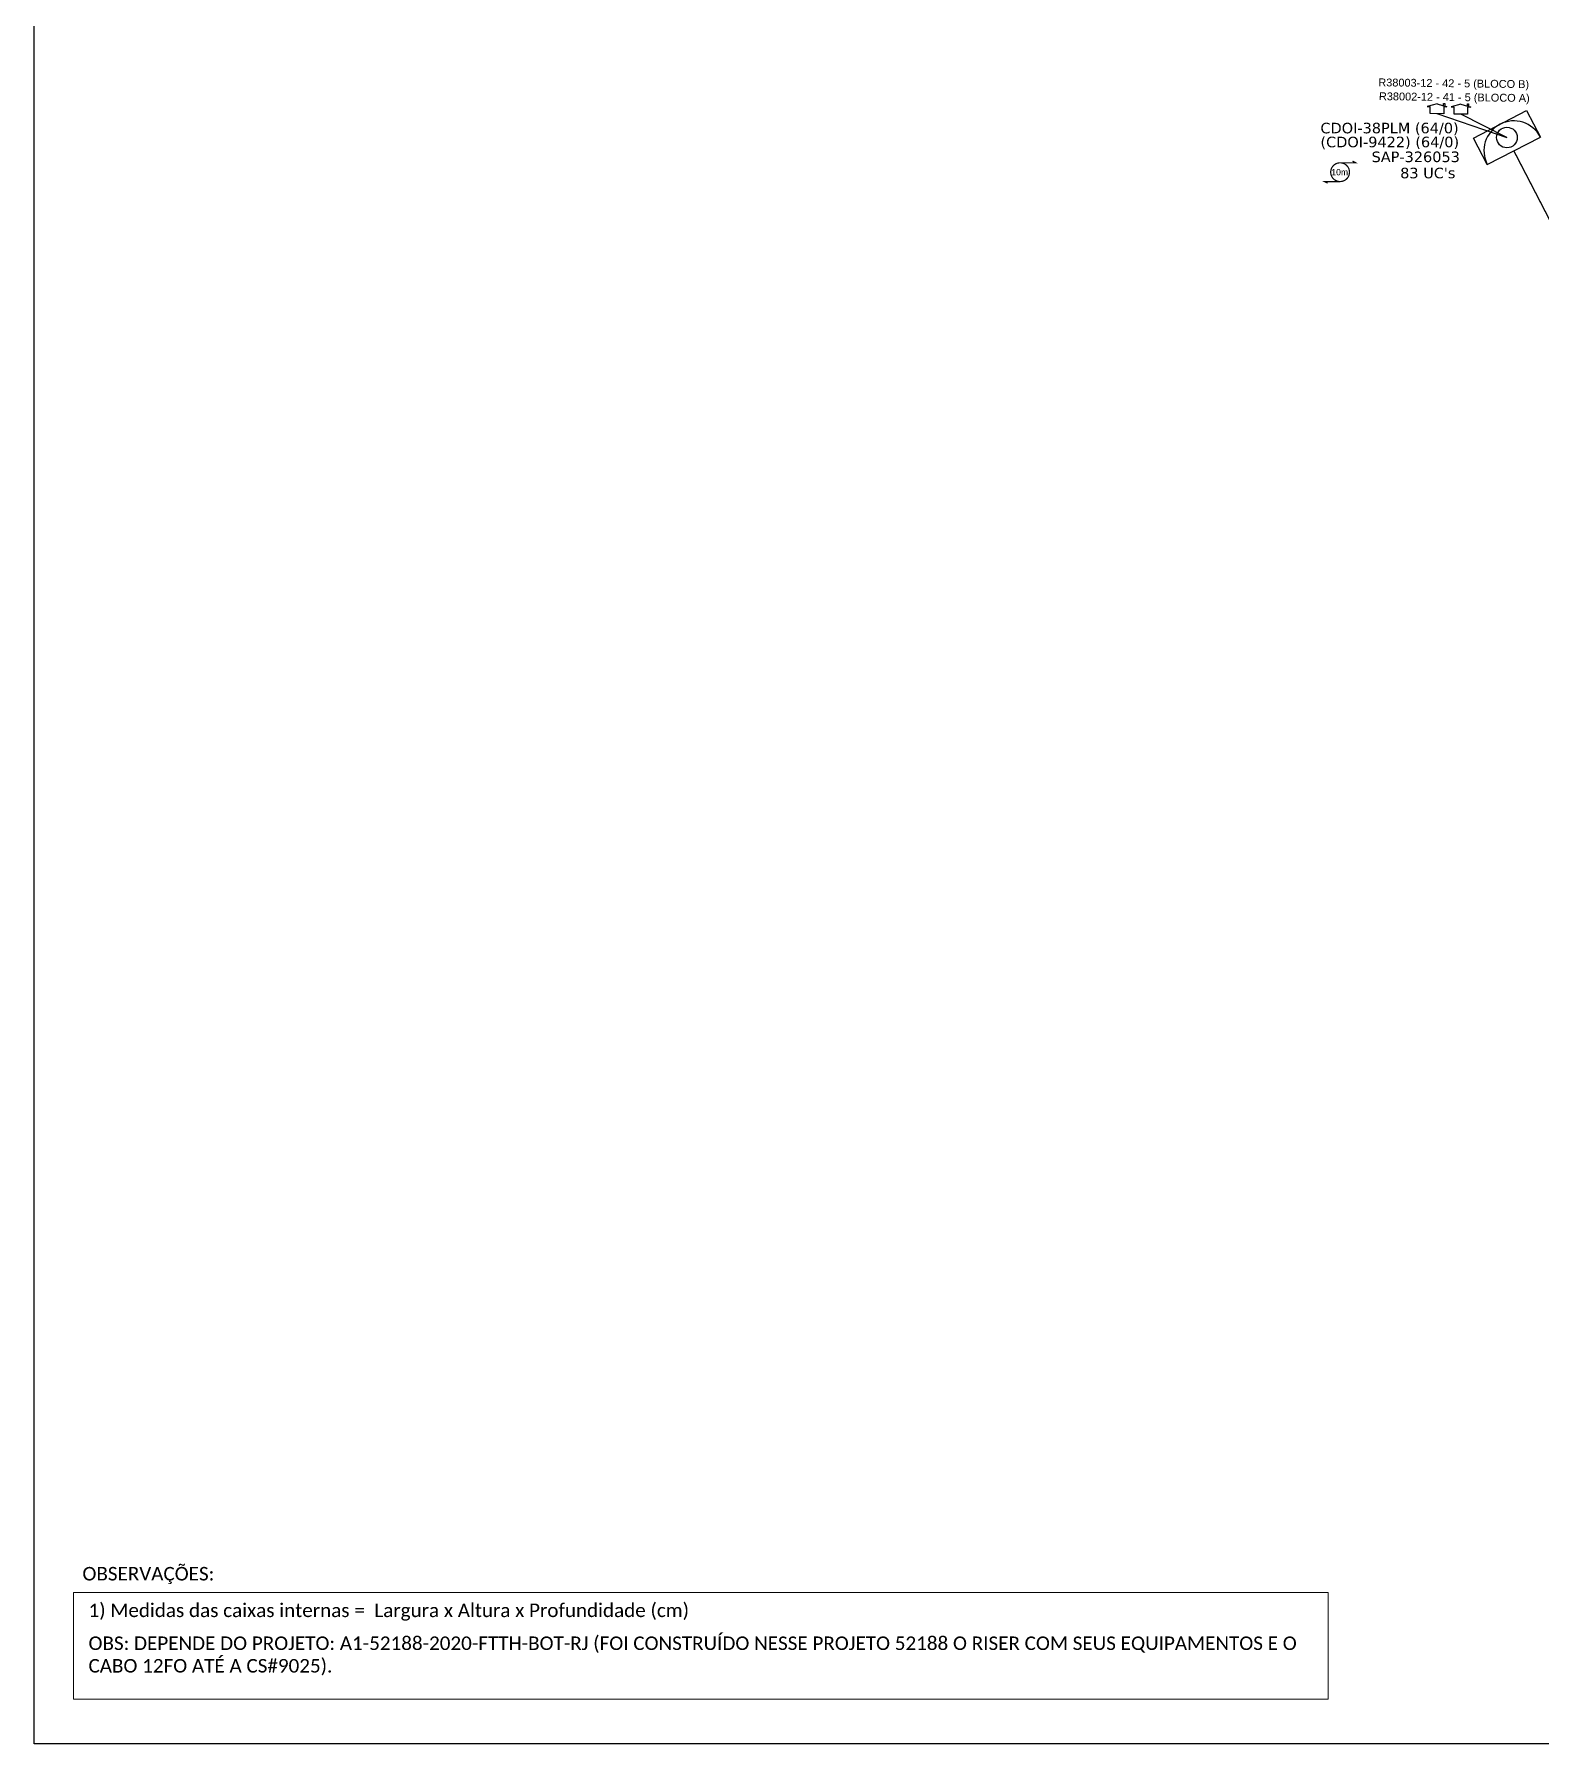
# Model space of a CAD drawing. Header units: millimetres. Extents: x 925 to 2778, y -55 to 541.
# Drawn here: x 924.7 to 1258.8, y -54.6 to 324.5 of the extents above; entities that cross this region are included whole.
import ezdxf
from ezdxf.enums import TextEntityAlignment as Align

# ---------------------------------------------------------------- set-up
doc = ezdxf.new("R2010")
doc.units = ezdxf.units.MM
doc.header["$LTSCALE"] = 3
doc.header["$MEASUREMENT"] = 0
for name, color, linetype in [('CDO_INTERIOR', 1, 'Continuous'), ('LAYOUT', 7, 'Continuous'), ('SURVEYS', 7, 'Continuous'), ('SURVEYS_LEGENDAS', 7, 'Continuous')]:
    doc.layers.add(name, color=color, linetype=linetype)
doc.styles.add('siredit', font='verdana.ttf')
doc.styles.get("Standard").update_dxf_attribs({"font": 'arial.ttf'})
doc.styles.add('WMF-Calibri0', font='CALIBRI.TTF')
doc.linetypes.add('FENCELINE1', pattern='A,0.25,-0.1,[133,ltypeshp.shx,S=0.1,R=0,X=-0.1,Y=0],-0.1,1', length=1.45)

# ---------------------------------------------------------------- blocks, each defined once
blk = doc.blocks.new('A$C0F3E0099')
blk.add_lwpolyline([(2.34, 1.47), (2.49, 1.47)])
at = {"layer": 'SURVEYS'}
for p, q in [((1.4, 1.42), (0, 1.03)), ((0, 1.03), (0.44, 1.03)), ((0.43, 0.02), (0.44, 1.02)), ((2.35, 0), (0.43, 0.02)), ((1.4, 1.42), (2.8, 1)), ((2.34, 1.14), (2.34, 1.47)), ((2.36, 1), (2.35, 0)), ((2.8, 1), (2.36, 1)), ((2.49, 1.47), (2.49, 1.1))]:
    blk.add_line(p, q, dxfattribs=at)

msp = doc.modelspace()

# ---------------------------------------------------------------- linework, layer by layer
at = {"color": 0, "lineweight": 0}
for p, q in [((933.37, -21.05), (1211.62, -21.05)), ((933.37, -44.76), (933.37, -21.05)), ((1211.62, -21.05), (1211.62, -44.76)), ((1211.62, -44.76), (933.37, -44.76))]:
    msp.add_line(p, q, dxfattribs=at)
msp.add_lwpolyline([(924.68, 541.37), (1765.68, 541.37), (1765.68, -54.63), (924.68, -54.63), (924.68, 541.37)])
at = {"color": 4}
for points in [[(1235.73, 306.85), (1251.26, 301.55)], [(1251.26, 301.55), (1241.02, 306.75)]]:
    msp.add_lwpolyline(points, dxfattribs=at)
at = {"color": 5, "linetype": 'FENCELINE1', "ltscale": 3, "const_width": 0.3}
msp.add_lwpolyline([(1265.66, 273.74), (1252.78, 298.61)], dxfattribs=at)
at = {"layer": 'CDO_INTERIOR', "color": 5}
for p, q in [((1243.85, 301.44), (1255.62, 307.55)), ((1255.62, 307.55), (1258.67, 301.66)), ((1246.9, 295.56), (1243.85, 301.44))]:
    msp.add_line(p, q, dxfattribs=at)
msp.add_lwpolyline([(1246.9, 295.56), (1258.67, 301.66)], dxfattribs=at)
msp.add_circle((1251.26, 301.55), 2.29, dxfattribs=at)
msp.add_arc((1252.78, 298.61), 6.63, 27.4015, 207.4015, dxfattribs=at)
at = {"layer": 'LAYOUT', "color": 5, "const_width": 0.275}
msp.add_lwpolyline([(1214.26, 295.95, 1.000012), (1214.26, 291.79, 0.999978)], format="xyb", close=True, dxfattribs=at)
for points in [[(1214.26, 295.95), (1217.72, 295.95), (1217.03, 296.3)], [(1214.26, 291.79), (1210.79, 291.79), (1211.48, 291.45)]]:
    msp.add_lwpolyline(points, dxfattribs=at)

# ---------------------------------------------------------------- block references
at = {"xscale": 1.55999999999999, "yscale": 1.55999999999999, "zscale": 1.55999999999999}
for p in [(1233.57, 306.83), (1238.86, 306.73)]:
    msp.add_blockref('A$C0F3E0099', p, dxfattribs=at)

# ---------------------------------------------------------------- texts
at = {"lineweight": 0, "char_height": 3, "width": 277.1819, "attachment_point": 1, "style": 'WMF-Calibri0'}
for s, insert in [('OBSERVAÇÕES:', (935.38, -15.41)), ('1) Medidas das caixas internas =  Largura x Altura x Profundidade (cm)', (936.73, -23.53)), ('OBS: DEPENDE DO PROJETO: A1-52188-2020-FTTH-BOT-RJ (FOI CONSTRUÍDO NESSE PROJETO 52188 O RISER COM SEUS EQUIPAMENTOS E O CABO 12FO ATÉ A CS#9025).', (936.73, -30.83))]:
    msp.add_mtext(s, dxfattribs=dict(at, insert=insert))
at = {"layer": 'CDO_INTERIOR', "color": 1, "linetype": 'Continuous', "style": 'siredit'}
msp.add_text('CDOI-38PLM (64/0)', height=2.34, rotation=0.0276, dxfattribs=at).set_placement((1209.9, 303.65), align=Align.MIDDLE_LEFT)
at = {"layer": 'CDO_INTERIOR', "color": 3, "linetype": 'Continuous', "style": 'siredit'}
msp.add_text('(CDOI-9422) (64/0)', height=2.34, rotation=0.0276, dxfattribs=at).set_placement((1209.9, 300.56), align=Align.MIDDLE_LEFT)
at = {"layer": 'CDO_INTERIOR', "color": 5, "linetype": 'Continuous', "style": 'siredit'}
for s, p in [('SAP-326053', (1221.24, 297.27)), ("83 UC's", (1227.58, 293.68))]:
    msp.add_text(s, height=2.34, rotation=0.0276, dxfattribs=at).set_placement(p, align=Align.MIDDLE_LEFT)
at = {"layer": 'LAYOUT', "color": 5}
msp.add_text('10m', height=1.373, dxfattribs=at).set_placement((1214.17, 293.87), align=Align.MIDDLE_CENTER)
at = {"layer": 'SURVEYS_LEGENDAS', "color": 0}
for s, rotation, p in [('R38003-12 - 42 - 5 (BLOCO B)', 359.294, (1222.73, 312.92)), ('R38002-12 - 41 - 5 (BLOCO A)', 359.2939, (1222.86, 309.85))]:
    msp.add_text(s, height=1.7366, rotation=rotation, dxfattribs=at).set_placement(p)

doc.saveas('drawing.dxf')
